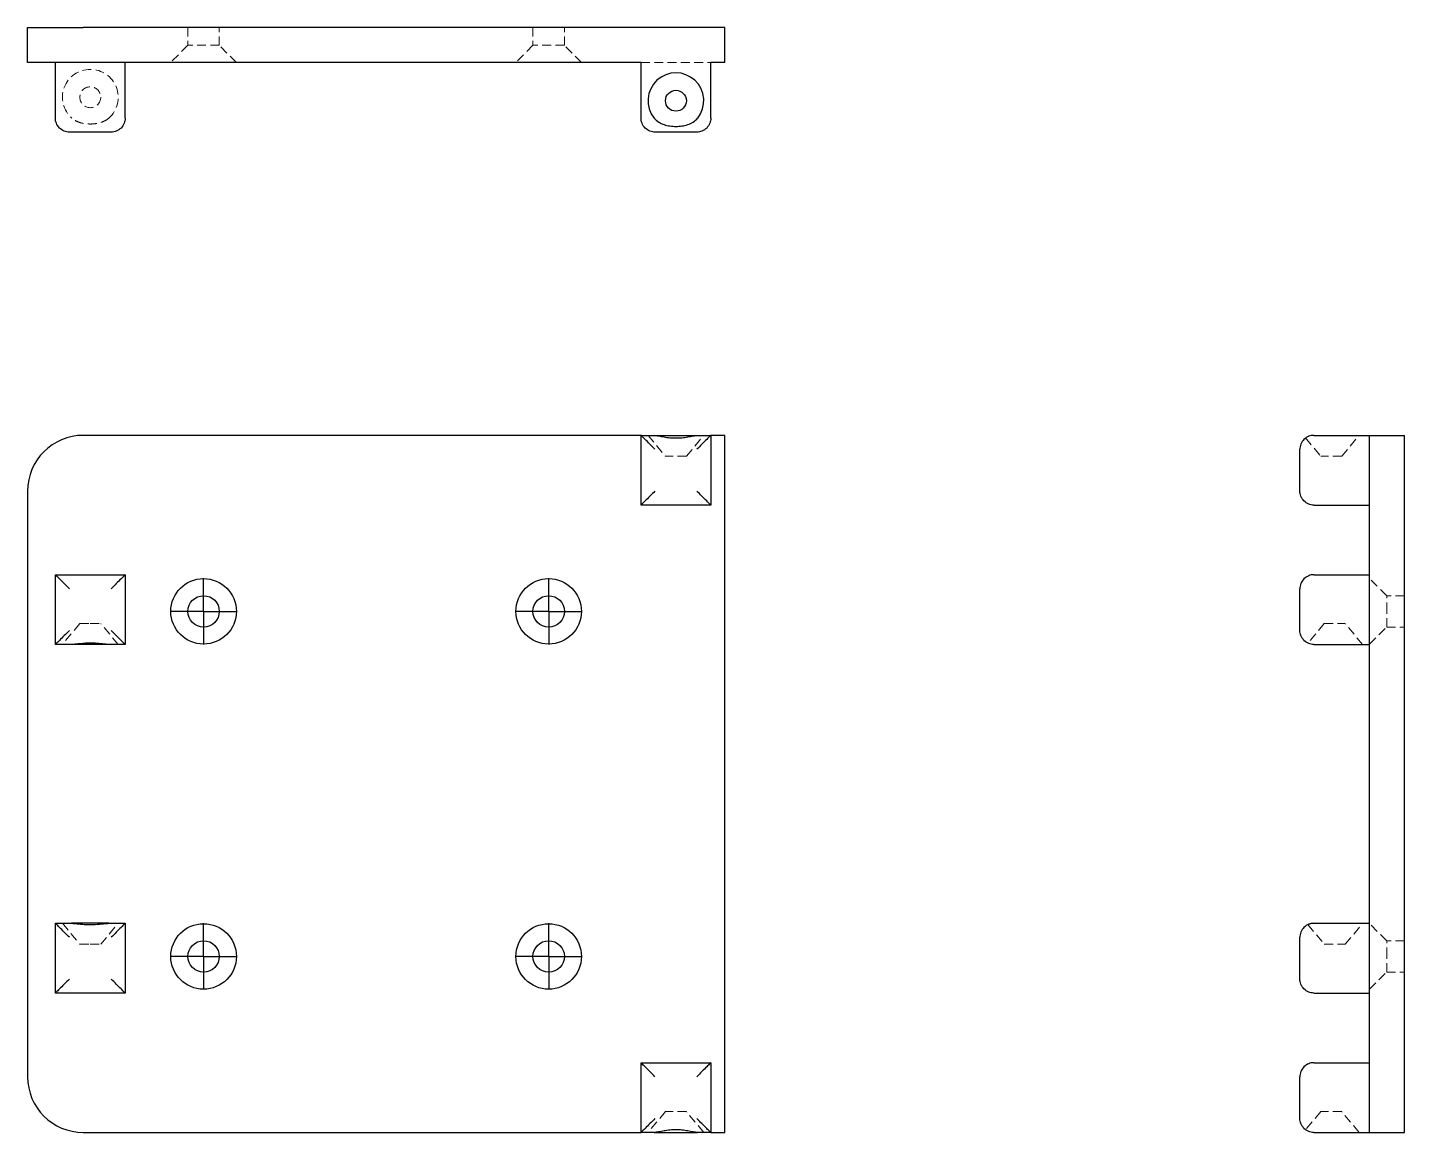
# Model space of a CAD drawing. Header units: millimetres. Extents: x 33 to 230, y 7 to 166.
import ezdxf

# ---------------------------------------------------------------- set-up
doc = ezdxf.new("R2010")
doc.units = ezdxf.units.MM
doc.linetypes.add('HIDDEN', pattern=[1.905, 1.27, -0.635])
doc.layers.add('10', color=7, linetype='Continuous')

# ---------------------------------------------------------------- blocks, each defined once
blk = doc.blocks.new('SW_CENTERMARKSYMBOL_0')
at = {"layer": '10', "color": 0}
for p, q in [((0, 2.5), (0, 4.75)), ((0, 0), (0, 2.5)), ((-2.5, 0), (-4.75, 0)), ((0, 0), (-2.5, 0)), ((0, 0), (0, -2.5)), ((0, 0), (2.5, 0)), ((2.5, 0), (4.75, 0)), ((0, -2.5), (0, -4.75))]:
    blk.add_line(p, q, dxfattribs=at)
blk = doc.blocks.new('SW_CENTERMARKSYMBOL_1')
at = {"layer": '10', "color": 0}
for p, q in [((0, 2.5), (0, 4.75)), ((0, 0), (0, 2.5)), ((-2.5, 0), (-4.75, 0)), ((0, 0), (-2.5, 0)), ((0, 0), (0, -2.5)), ((0, 0), (2.5, 0)), ((2.5, 0), (4.75, 0)), ((0, -2.5), (0, -4.75))]:
    blk.add_line(p, q, dxfattribs=at)
blk = doc.blocks.new('SW_CENTERMARKSYMBOL_2')
at = {"layer": '10', "color": 0}
for p, q in [((0, 2.5), (0, 4.75)), ((0, 0), (0, 2.5)), ((-2.5, 0), (-4.75, 0)), ((0, 0), (-2.5, 0)), ((0, 0), (0, -2.5)), ((0, 0), (2.5, 0)), ((2.5, 0), (4.75, 0)), ((0, -2.5), (0, -4.75))]:
    blk.add_line(p, q, dxfattribs=at)
blk = doc.blocks.new('SW_CENTERMARKSYMBOL_3')
at = {"layer": '10', "color": 0}
for p, q in [((0, 2.5), (0, 4.75)), ((0, 0), (0, 2.5)), ((-2.5, 0), (-4.75, 0)), ((0, 0), (-2.5, 0)), ((0, 0), (0, -2.5)), ((0, 0), (2.5, 0)), ((2.5, 0), (4.75, 0)), ((0, -2.5), (0, -4.75))]:
    blk.add_line(p, q, dxfattribs=at)

msp = doc.modelspace()

# ---------------------------------------------------------------- linework, layer by layer
at = {"color": 7, "linetype": 'Continuous', "lineweight": 25}
for p, q in [((33, 160.5), (33, 165.5)), ((33, 165.5), (41, 165.5)), ((133, 165.5), (41, 165.5)), ((133, 160.5), (133, 165.5)), ((41, 160.5), (33, 160.5)), ((37, 152.5), (37, 160.5)), ((121, 160.5), (41, 160.5)), ((47, 152.5), (47, 160.5)), ((121, 152.5), (121, 160.5)), ((133, 160.5), (131, 160.5)), ((131, 152.5), (131, 160.5)), ((45, 150.5), (39, 150.5)), ((129, 150.5), (123, 150.5)), ((121, 107), (41, 107)), ((121, 97), (121, 107)), ((121, 107), (122.88, 107)), ((122.87, 107), (129.12, 107)), ((129.12, 107), (131, 107)), ((131, 107), (131, 97)), ((133, 107), (131, 107)), ((133, 7), (133, 107)), ((217.5, 107), (225.5, 107)), ((225.5, 7), (225.5, 107)), ((225.5, 107), (230.5, 107)), ((230.5, 7), (230.5, 107)), ((215.5, 99), (215.5, 105)), ((33, 99), (33, 15)), ((131, 97), (121, 97)), ((217.5, 97), (225.5, 97)), ((37, 87), (47, 87)), ((37, 77), (37, 87)), ((47, 87), (47, 77)), ((217.5, 87), (225.5, 87)), ((215.5, 79), (215.5, 85)), ((39.35, 77), (37, 77)), ((44.65, 77), (39.32, 77)), ((47, 77), (44.65, 77)), ((217.5, 77), (225.5, 77)), ((37, 27), (37, 37)), ((37, 37), (39.35, 37)), ((44.65, 37), (39.32, 37)), ((44.65, 37), (47, 37)), ((47, 37), (47, 27)), ((217.5, 37), (225.5, 37)), ((215.5, 29), (215.5, 35)), ((47, 27), (37, 27)), ((217.5, 27), (225.5, 27)), ((121, 7), (121, 17)), ((121, 17), (131, 17)), ((131, 17), (131, 7)), ((217.5, 17), (225.5, 17)), ((215.5, 9), (215.5, 15)), ((41, 7), (121, 7)), ((122.88, 7), (121, 7)), ((122.87, 7), (129.12, 7)), ((131, 7), (129.12, 7)), ((131, 7), (133, 7)), ((217.5, 7), (225.5, 7)), ((225.5, 7), (230.5, 7))]:
    msp.add_line(p, q, dxfattribs=at)
at = {"color": 7, "linetype": 'HIDDEN', "lineweight": 18}
for p, q in [((56, 165.5), (56, 162.95)), ((60.5, 162.95), (60.5, 165.5)), ((105.5, 165.5), (105.5, 162.95)), ((110, 162.95), (110, 165.5)), ((56, 162.95), (53.55, 160.5)), ((60.5, 162.95), (56, 162.95)), ((62.95, 160.5), (60.5, 162.95)), ((105.5, 162.95), (103.05, 160.5)), ((110, 162.95), (105.5, 162.95)), ((112.45, 160.5), (110, 162.95)), ((121, 160.5), (131, 160.5)), ((122, 107), (124.5, 104)), ((127.5, 104), (130, 107)), ((216.4, 106.67), (216.32, 106.62)), ((221.5, 104), (224, 107)), ((216.32, 106.62), (218.5, 104)), ((127.5, 104), (124.5, 104)), ((221.5, 104), (218.5, 104)), ((227.95, 84), (225.5, 86.45)), ((227.95, 81.75), (227.95, 84)), ((230.5, 84), (227.95, 84)), ((227.95, 79.5), (227.95, 81.75)), ((40.5, 80), (38, 77)), ((40.5, 80), (42, 80)), ((42, 80), (43.5, 80)), ((46, 77), (43.5, 80)), ((219, 80), (216.66, 77.19)), ((219, 80), (222, 80)), ((224.5, 77), (222, 80)), ((225.5, 77.05), (227.95, 79.5)), ((227.95, 79.5), (230.5, 79.5)), ((38, 37), (40.5, 34)), ((43.5, 34), (46, 37)), ((216.66, 36.81), (219, 34)), ((222, 34), (224.5, 37)), ((227.95, 34.5), (225.5, 36.95)), ((40.5, 34), (42, 34)), ((42, 34), (43.5, 34)), ((219, 34), (222, 34)), ((227.95, 32.25), (227.95, 34.5)), ((230.5, 34.5), (227.95, 34.5)), ((227.95, 30), (227.95, 32.25)), ((225.5, 27.55), (227.95, 30)), ((227.95, 30), (230.5, 30)), ((124.5, 10), (122, 7)), ((127.5, 10), (124.5, 10)), ((130, 7), (127.5, 10)), ((218.5, 10), (216.32, 7.38)), ((221.5, 10), (218.5, 10)), ((224, 7), (221.5, 10))]:
    msp.add_line(p, q, dxfattribs=at)
msp.add_circle((42, 155.5), 1.5, dxfattribs=at)
at = {"color": 7, "linetype": 'Continuous', "lineweight": 25}
for centre, radius in [((126, 155), 1.5), ((58.25, 81.75), 4.7), ((107.75, 81.75), 4.7), ((58.25, 81.75), 2.25), ((107.75, 81.75), 2.25), ((58.25, 32.25), 4.7), ((107.75, 32.25), 4.7), ((58.25, 32.25), 2.25), ((107.75, 32.25), 2.25)]:
    msp.add_circle(centre, radius, dxfattribs=at)
at = {"color": 7, "linetype": 'HIDDEN', "lineweight": 18}
msp.add_arc((42, 155.5), 4, 311.4096, 228.5904, dxfattribs=at)
at = {"color": 7, "linetype": 'Continuous', "lineweight": 25}
for centre, radius, start, end in [((126, 155), 4, 321.3178, 218.6822), ((41, 99), 8, 90, 180), ((41, 15), 8, 180, 270)]:
    msp.add_arc(centre, radius, start, end, dxfattribs=at)
for points, knots in [([(39, 150.5), (38.76, 150.5), (38.51, 150.54), (38.02, 150.74), (37.78, 150.89), (37.39, 151.28), (37.24, 151.52), (37.04, 152.01), (37, 152.26), (37, 152.5)], [0, 0, 0, 0, 0.25, 0.25, 0.5, 0.5, 0.75, 0.75, 1, 1, 1, 1]), ([(47, 152.5), (47, 152.26), (46.96, 152.01), (46.76, 151.52), (46.61, 151.28), (46.22, 150.89), (45.98, 150.74), (45.49, 150.54), (45.24, 150.5), (45, 150.5)], [0, 0, 0, 0, 0.25, 0.25, 0.5, 0.5, 0.75, 0.75, 1, 1, 1, 1]), ([(123, 150.5), (122.76, 150.5), (122.51, 150.54), (122.02, 150.74), (121.78, 150.89), (121.39, 151.28), (121.24, 151.52), (121.04, 152.01), (121, 152.26), (121, 152.5)], [0, 0, 0, 0, 0.25, 0.25, 0.5, 0.5, 0.75, 0.75, 1, 1, 1, 1]), ([(122.88, 152.5), (123.06, 152.27), (123.28, 152.09), (123.78, 151.79), (124.03, 151.67), (124.57, 151.49), (124.86, 151.43), (125.42, 151.34), (125.71, 151.32), (126.29, 151.32), (126.58, 151.34), (127.14, 151.43), (127.42, 151.49), (127.97, 151.67), (128.23, 151.79), (128.72, 152.09), (128.94, 152.27), (129.12, 152.5)], [0, 0, 0, 0, 0.125, 0.125, 0.25, 0.25, 0.375, 0.375, 0.5, 0.5, 0.625, 0.625, 0.75, 0.75, 0.875, 0.875, 1, 1, 1, 1]), ([(131, 152.5), (131, 152.26), (130.96, 152.01), (130.76, 151.52), (130.61, 151.28), (130.22, 150.89), (129.98, 150.74), (129.49, 150.54), (129.24, 150.5), (129, 150.5)], [0, 0, 0, 0, 0.25, 0.25, 0.5, 0.5, 0.75, 0.75, 1, 1, 1, 1]), ([(123, 105), (122.76, 105.24), (122.51, 105.49), (122.02, 105.98), (121.78, 106.22), (121.39, 106.61), (121.24, 106.76), (121.04, 106.96), (121, 107), (121, 107)], [0, 0, 0, 0, 0.25, 0.25, 0.5, 0.5, 0.75, 0.75, 1, 1, 1, 1]), ([(122.88, 107), (123.06, 107), (123.28, 106.96), (123.78, 106.88), (124.03, 106.82), (124.57, 106.73), (124.86, 106.69), (125.42, 106.63), (125.71, 106.62), (126.29, 106.62), (126.58, 106.63), (127.14, 106.69), (127.42, 106.73), (127.97, 106.82), (128.23, 106.88), (128.72, 106.96), (128.94, 107), (129.12, 107)], [0, 0, 0, 0, 0.125, 0.125, 0.25, 0.25, 0.375, 0.375, 0.5, 0.5, 0.625, 0.625, 0.75, 0.75, 0.875, 0.875, 1, 1, 1, 1]), ([(131, 107), (131, 107), (130.96, 106.96), (130.76, 106.76), (130.61, 106.61), (130.22, 106.22), (129.98, 105.98), (129.49, 105.49), (129.24, 105.24), (129, 105)], [0, 0, 0, 0, 0.25, 0.25, 0.5, 0.5, 0.75, 0.75, 1, 1, 1, 1]), ([(217.5, 107), (217.26, 107), (217.01, 106.96), (216.52, 106.76), (216.28, 106.61), (215.89, 106.22), (215.74, 105.98), (215.54, 105.49), (215.5, 105.24), (215.5, 105)], [0, 0, 0, 0, 0.25, 0.25, 0.5, 0.5, 0.75, 0.75, 1, 1, 1, 1]), ([(123, 99), (122.76, 98.76), (122.51, 98.51), (122.02, 98.02), (121.78, 97.78), (121.39, 97.39), (121.24, 97.24), (121.04, 97.04), (121, 97), (121, 97)], [0, 0, 0, 0, 0.25, 0.25, 0.5, 0.5, 0.75, 0.75, 1, 1, 1, 1]), ([(131, 97), (131, 97), (130.96, 97.04), (130.76, 97.24), (130.61, 97.39), (130.22, 97.78), (129.98, 98.02), (129.49, 98.51), (129.24, 98.76), (129, 99)], [0, 0, 0, 0, 0.25, 0.25, 0.5, 0.5, 0.75, 0.75, 1, 1, 1, 1]), ([(217.5, 97), (217.26, 97), (217.01, 97.04), (216.52, 97.24), (216.28, 97.39), (215.89, 97.78), (215.74, 98.02), (215.54, 98.51), (215.5, 98.76), (215.5, 99)], [0, 0, 0, 0, 0.25, 0.25, 0.5, 0.5, 0.75, 0.75, 1, 1, 1, 1]), ([(39, 85), (38.76, 85.24), (38.51, 85.49), (38.02, 85.98), (37.78, 86.22), (37.39, 86.61), (37.24, 86.76), (37.04, 86.96), (37, 87), (37, 87)], [0, 0, 0, 0, 0.25, 0.25, 0.5, 0.5, 0.75, 0.75, 1, 1, 1, 1]), ([(47, 87), (47, 87), (46.96, 86.96), (46.76, 86.76), (46.61, 86.61), (46.22, 86.22), (45.98, 85.98), (45.49, 85.49), (45.24, 85.24), (45, 85)], [0, 0, 0, 0, 0.25, 0.25, 0.5, 0.5, 0.75, 0.75, 1, 1, 1, 1]), ([(217.5, 87), (217.26, 87), (217.01, 86.96), (216.52, 86.76), (216.28, 86.61), (215.89, 86.22), (215.74, 85.98), (215.54, 85.49), (215.5, 85.24), (215.5, 85)], [0, 0, 0, 0, 0.25, 0.25, 0.5, 0.5, 0.75, 0.75, 1, 1, 1, 1]), ([(39, 79), (38.76, 78.76), (38.51, 78.51), (38.02, 78.02), (37.78, 77.78), (37.39, 77.39), (37.24, 77.24), (37.04, 77.04), (37, 77), (37, 77)], [0, 0, 0, 0, 0.25, 0.25, 0.5, 0.5, 0.75, 0.75, 1, 1, 1, 1]), ([(47, 77), (47, 77), (46.96, 77.04), (46.76, 77.24), (46.61, 77.39), (46.22, 77.78), (45.98, 78.02), (45.49, 78.51), (45.24, 78.76), (45, 79)], [0, 0, 0, 0, 0.25, 0.25, 0.5, 0.5, 0.75, 0.75, 1, 1, 1, 1]), ([(217.5, 77), (217.26, 77), (217.01, 77.04), (216.52, 77.24), (216.28, 77.39), (215.89, 77.78), (215.74, 78.02), (215.54, 78.51), (215.5, 78.76), (215.5, 79)], [0, 0, 0, 0, 0.25, 0.25, 0.5, 0.5, 0.75, 0.75, 1, 1, 1, 1]), ([(44.65, 77), (44.47, 77), (44.27, 77.02), (43.85, 77.06), (43.62, 77.09), (43.17, 77.13), (42.94, 77.15), (42.48, 77.18), (42.24, 77.19), (41.52, 77.19), (41.06, 77.15), (40.38, 77.09), (40.16, 77.06), (39.74, 77.02), (39.53, 77), (39.35, 77)], [0, 0, 0, 0, 0.125, 0.125, 0.25, 0.25, 0.375, 0.375, 0.5, 0.5, 0.75, 0.75, 0.875, 0.875, 1, 1, 1, 1]), ([(39, 35), (38.76, 35.24), (38.51, 35.49), (38.02, 35.98), (37.78, 36.22), (37.39, 36.61), (37.24, 36.76), (37.04, 36.96), (37, 37), (37, 37)], [0, 0, 0, 0, 0.25, 0.25, 0.5, 0.5, 0.75, 0.75, 1, 1, 1, 1]), ([(39.35, 37), (39.53, 37), (39.73, 36.98), (40.15, 36.94), (40.38, 36.91), (40.83, 36.87), (41.06, 36.85), (41.52, 36.82), (41.76, 36.81), (42.48, 36.81), (42.94, 36.85), (43.62, 36.91), (43.84, 36.94), (44.26, 36.98), (44.47, 37), (44.65, 37)], [0, 0, 0, 0, 0.125, 0.125, 0.25, 0.25, 0.375, 0.375, 0.5, 0.5, 0.75, 0.75, 0.875, 0.875, 1, 1, 1, 1]), ([(47, 37), (47, 37), (46.96, 36.96), (46.76, 36.76), (46.61, 36.61), (46.22, 36.22), (45.98, 35.98), (45.49, 35.49), (45.24, 35.24), (45, 35)], [0, 0, 0, 0, 0.25, 0.25, 0.5, 0.5, 0.75, 0.75, 1, 1, 1, 1]), ([(217.5, 37), (217.26, 37), (217.01, 36.96), (216.52, 36.76), (216.28, 36.61), (215.89, 36.22), (215.74, 35.98), (215.54, 35.49), (215.5, 35.24), (215.5, 35)], [0, 0, 0, 0, 0.25, 0.25, 0.5, 0.5, 0.75, 0.75, 1, 1, 1, 1]), ([(39, 29), (38.76, 28.76), (38.51, 28.51), (38.02, 28.02), (37.78, 27.78), (37.39, 27.39), (37.24, 27.24), (37.04, 27.04), (37, 27), (37, 27)], [0, 0, 0, 0, 0.25, 0.25, 0.5, 0.5, 0.75, 0.75, 1, 1, 1, 1]), ([(47, 27), (47, 27), (46.96, 27.04), (46.76, 27.24), (46.61, 27.39), (46.22, 27.78), (45.98, 28.02), (45.49, 28.51), (45.24, 28.76), (45, 29)], [0, 0, 0, 0, 0.25, 0.25, 0.5, 0.5, 0.75, 0.75, 1, 1, 1, 1]), ([(217.5, 27), (217.26, 27), (217.01, 27.04), (216.52, 27.24), (216.28, 27.39), (215.89, 27.78), (215.74, 28.02), (215.54, 28.51), (215.5, 28.76), (215.5, 29)], [0, 0, 0, 0, 0.25, 0.25, 0.5, 0.5, 0.75, 0.75, 1, 1, 1, 1]), ([(123, 15), (122.76, 15.24), (122.51, 15.49), (122.02, 15.98), (121.78, 16.22), (121.39, 16.61), (121.24, 16.76), (121.04, 16.96), (121, 17), (121, 17)], [0, 0, 0, 0, 0.25, 0.25, 0.5, 0.5, 0.75, 0.75, 1, 1, 1, 1]), ([(131, 17), (131, 17), (130.96, 16.96), (130.76, 16.76), (130.61, 16.61), (130.22, 16.22), (129.98, 15.98), (129.49, 15.49), (129.24, 15.24), (129, 15)], [0, 0, 0, 0, 0.25, 0.25, 0.5, 0.5, 0.75, 0.75, 1, 1, 1, 1]), ([(217.5, 17), (217.26, 17), (217.01, 16.96), (216.52, 16.76), (216.28, 16.61), (215.89, 16.22), (215.74, 15.98), (215.54, 15.49), (215.5, 15.24), (215.5, 15)], [0, 0, 0, 0, 0.25, 0.25, 0.5, 0.5, 0.75, 0.75, 1, 1, 1, 1]), ([(123, 9), (122.76, 8.76), (122.51, 8.51), (122.02, 8.02), (121.78, 7.78), (121.39, 7.39), (121.24, 7.24), (121.04, 7.04), (121, 7), (121, 7)], [0, 0, 0, 0, 0.25, 0.25, 0.5, 0.5, 0.75, 0.75, 1, 1, 1, 1]), ([(131, 7), (131, 7), (130.96, 7.04), (130.76, 7.24), (130.61, 7.39), (130.22, 7.78), (129.98, 8.02), (129.49, 8.51), (129.24, 8.76), (129, 9)], [0, 0, 0, 0, 0.25, 0.25, 0.5, 0.5, 0.75, 0.75, 1, 1, 1, 1]), ([(217.5, 7), (217.26, 7), (217.01, 7.04), (216.52, 7.24), (216.28, 7.39), (215.89, 7.78), (215.74, 8.02), (215.54, 8.51), (215.5, 8.76), (215.5, 9)], [0, 0, 0, 0, 0.25, 0.25, 0.5, 0.5, 0.75, 0.75, 1, 1, 1, 1]), ([(129.12, 7), (128.94, 7), (128.72, 7.04), (128.22, 7.12), (127.97, 7.18), (127.43, 7.27), (127.14, 7.31), (126.58, 7.37), (126.29, 7.38), (125.71, 7.38), (125.42, 7.37), (124.86, 7.31), (124.58, 7.27), (124.03, 7.18), (123.77, 7.12), (123.28, 7.04), (123.06, 7), (122.88, 7)], [0, 0, 0, 0, 0.125, 0.125, 0.25, 0.25, 0.375, 0.375, 0.5, 0.5, 0.625, 0.625, 0.75, 0.75, 0.875, 0.875, 1, 1, 1, 1])]:
    msp.add_open_spline(points, degree=3, knots=knots, dxfattribs=at)
at = {"color": 7, "linetype": 'HIDDEN', "lineweight": 18}
for points, knots in [([(44.65, 152.5), (44.47, 152.34), (44.27, 152.21), (43.85, 152), (43.62, 151.92), (43.17, 151.78), (42.94, 151.74), (42.48, 151.67), (42.24, 151.66), (41.52, 151.66), (41.06, 151.72), (40.38, 151.91), (40.16, 152), (39.74, 152.21), (39.53, 152.34), (39.35, 152.5)], [0, 0, 0, 0, 0.125, 0.125, 0.25, 0.25, 0.375, 0.375, 0.5, 0.5, 0.75, 0.75, 0.875, 0.875, 1, 1, 1, 1]), ([(217.5, 37), (217.34, 37), (217.21, 36.98), (217, 36.94), (216.92, 36.91), (216.78, 36.87), (216.74, 36.85), (216.67, 36.82), (216.66, 36.81), (216.66, 36.81)], [0, 0, 0, 0, 0.25, 0.25, 0.5, 0.5, 0.75, 0.75, 1, 1, 1, 1])]:
    msp.add_open_spline(points, degree=3, knots=knots, dxfattribs=at)

# ---------------------------------------------------------------- block references
at = {"layer": '10'}
for name, p in [('SW_CENTERMARKSYMBOL_3', (58.25, 81.75)), ('SW_CENTERMARKSYMBOL_2', (107.75, 81.75)), ('SW_CENTERMARKSYMBOL_0', (58.25, 32.25)), ('SW_CENTERMARKSYMBOL_1', (107.75, 32.25))]:
    msp.add_blockref(name, p, dxfattribs=at)

doc.saveas('drawing.dxf')
